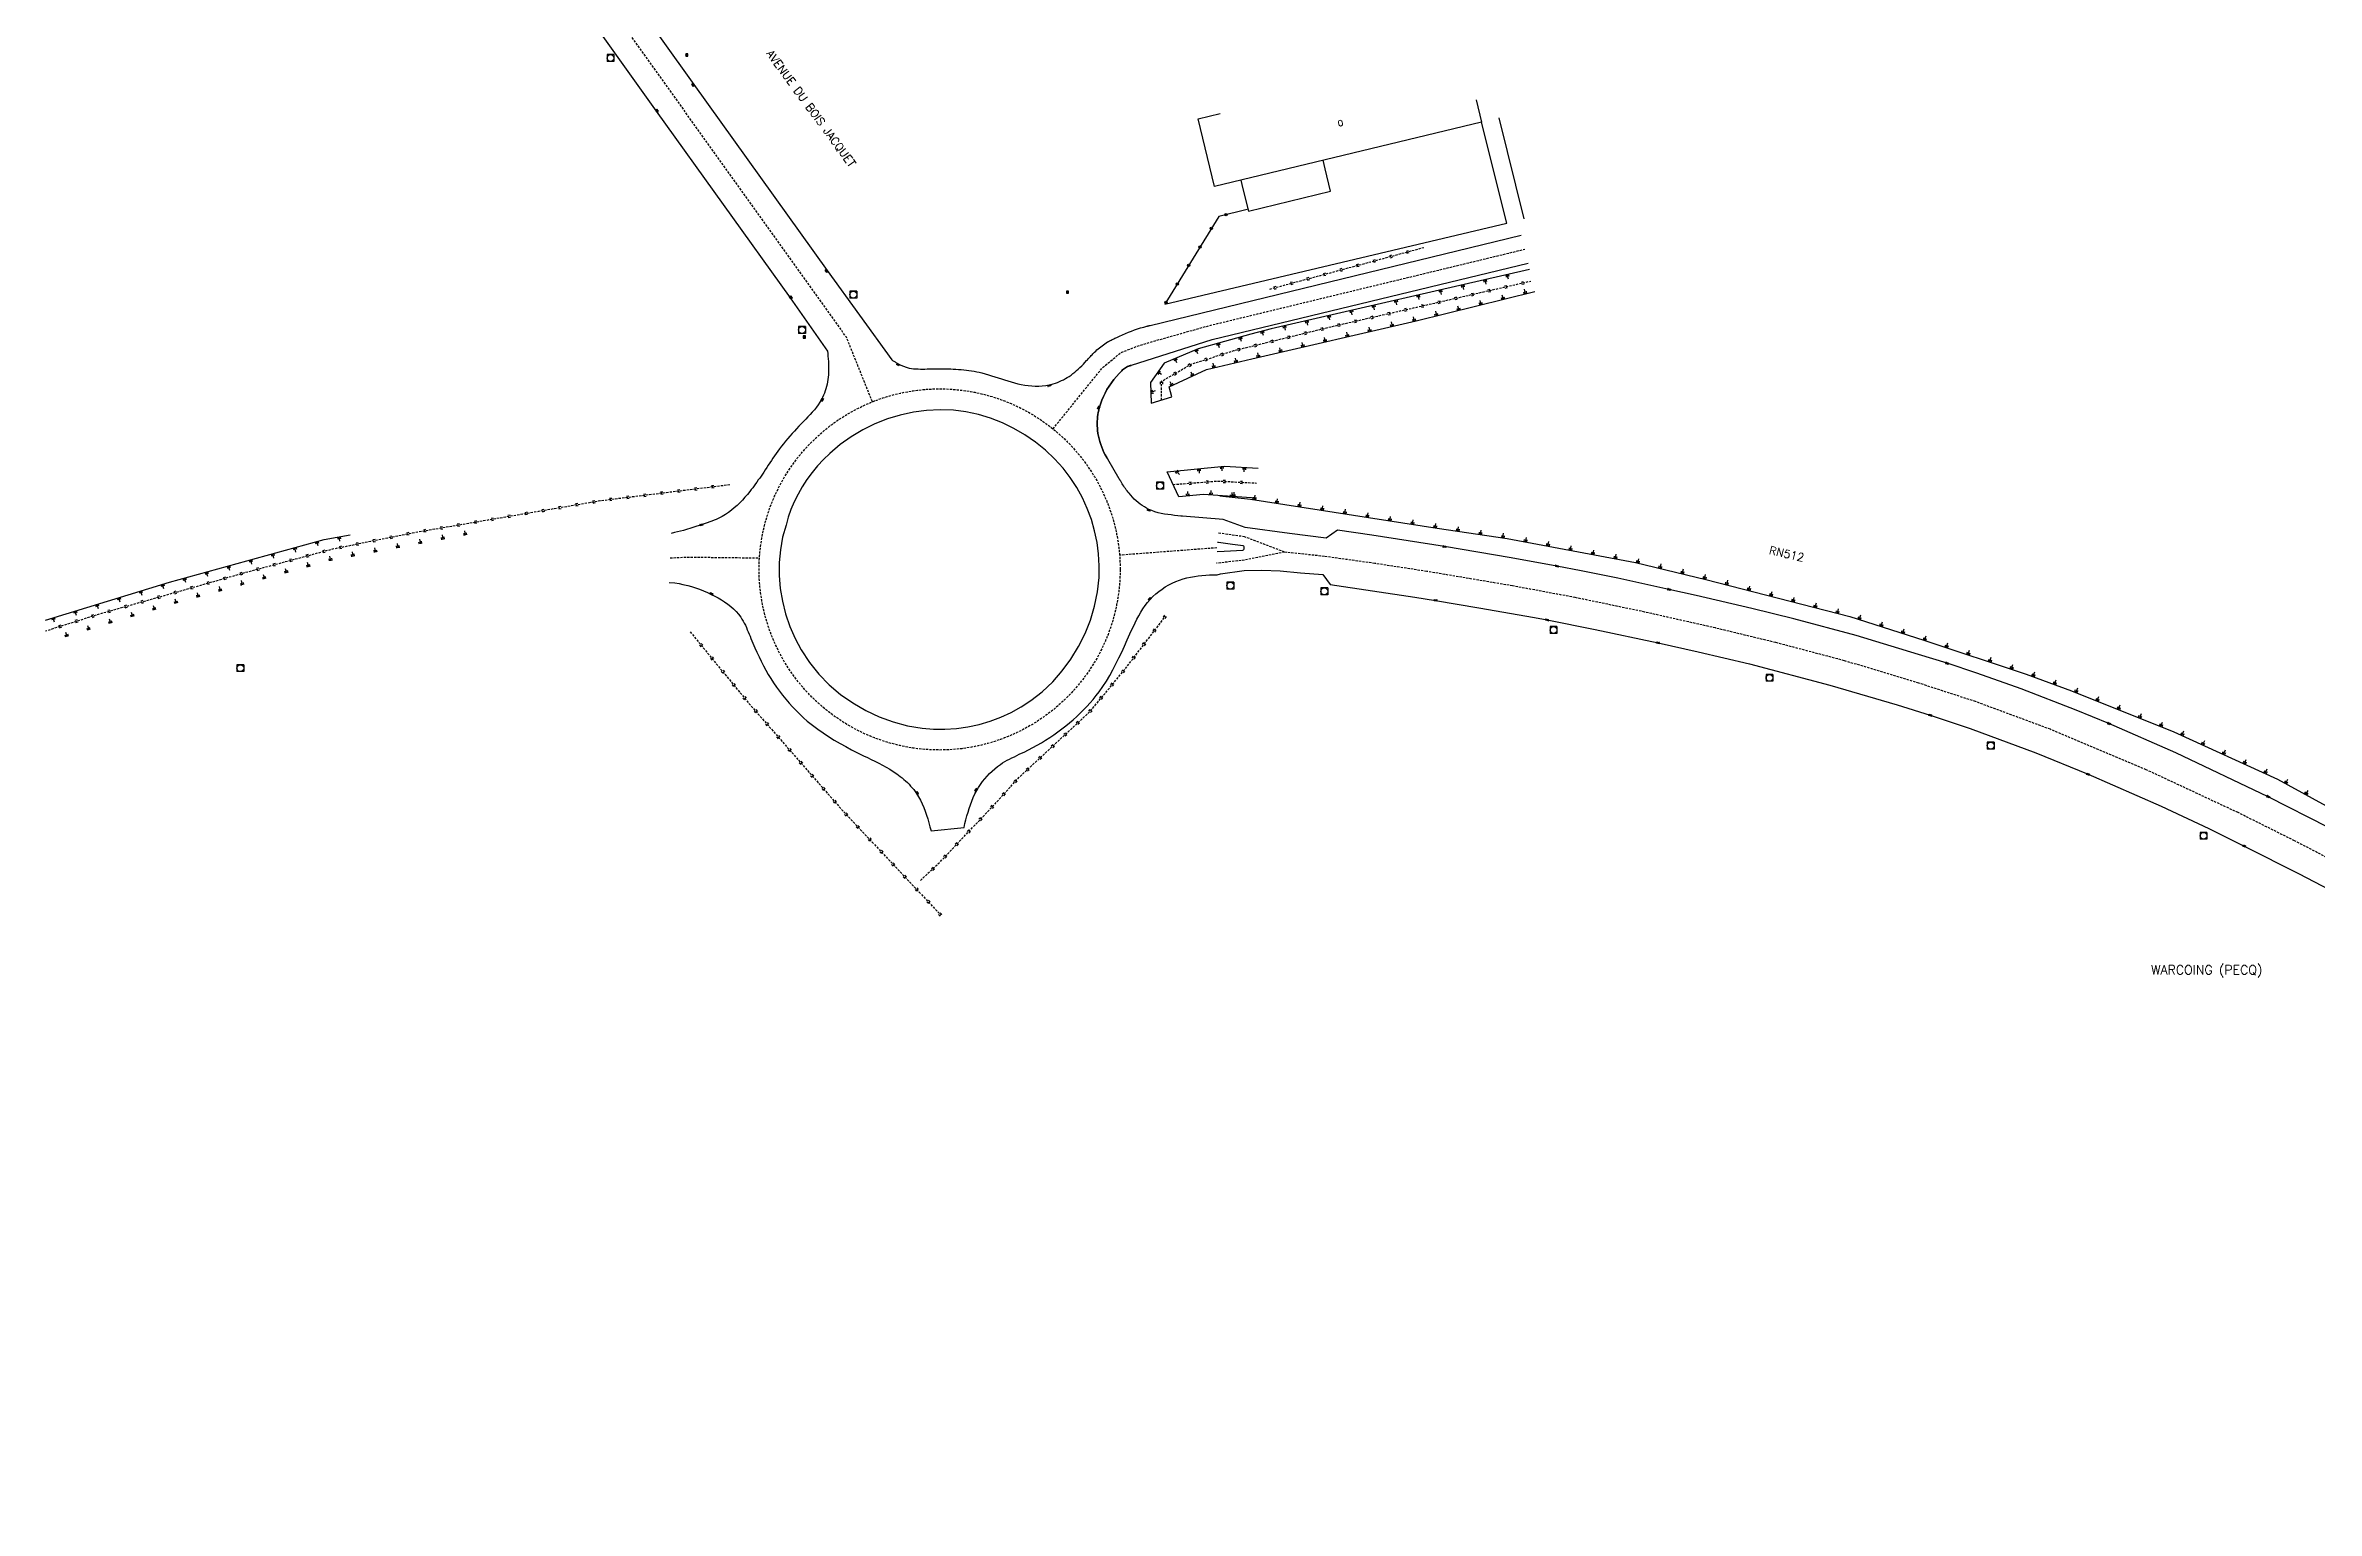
# Model space of a CAD drawing. Header units: millimetres. Extents: x 76000 to 76994, y 157002 to 158000.
# Drawn here: x 76000 to 76496.7, y 157144.5 to 157464.8 of the extents above; entities that cross this region are included whole.
import ezdxf
from ezdxf.enums import TextEntityAlignment as Align

# ---------------------------------------------------------------- set-up
doc = ezdxf.new("R2010")
doc.units = ezdxf.units.MM
doc.linetypes.add('DASHED', pattern=[0.75, 0.5, -0.25])
doc.layers.get('0').update_dxf_attribs({"linetype": 'CONTINUOUS'})
for name, color, linetype in [('W0001', 6, 'DASHED'), ('W0008', 7, 'CONTINUOUS'), ('W0100', 7, 'CONTINUOUS'), ('W0211', 2, 'CONTINUOUS'), ('W0220', 5, 'DASHED'), ('W0322', 7, 'CONTINUOUS'), ('W0330', 7, 'CONTINUOUS'), ('W0400', 7, 'CONTINUOUS'), ('W0420', 7, 'CONTINUOUS'), ('W0980', 7, 'CONTINUOUS'), ('W0989', 7, 'CONTINUOUS'), ('W0991', 7, 'CONTINUOUS')]:
    doc.layers.add(name, color=color, linetype=linetype)
doc.styles.get("Standard").update_dxf_attribs({"font": 'romans.shx', "width": 0.85})

# ---------------------------------------------------------------- blocks, each defined once
blk = doc.blocks.new('T400')
for p, q in [((-0.15, 0.3), (0.15, 0.3)), ((-0.15, -0.25), (-0.15, 0.3)), ((-0.15, 0.15), (0.15, 0.15)), ((-0.15, 0), (0.15, 0)), ((0.15, 0.3), (0.15, -0.25)), ((-0.15, -0.15), (0.15, -0.15)), ((-0.15, -0.25), (-0.15, -0.3)), ((-0.15, -0.3), (0.15, -0.3)), ((0.15, -0.3), (0.15, -0.25))]:
    blk.add_line(p, q)
blk = doc.blocks.new('T420')
for p, q in [((0.75, 0.75), (-0.75, 0.75)), ((-0.75, 0.75), (-0.75, -0.75)), ((0.75, 0.75), (0.75, -0.75)), ((0.75, -0.75), (-0.75, -0.75))]:
    blk.add_line(p, q)
blk.add_ellipse((0, 0), major_axis=(-0.53, 0.53), ratio=1, start_param=3.926991, end_param=10.210176)
blk = doc.blocks.new('t220o')
at = {"color": 0, "linetype": 'Continuous'}
for p, q in [((-0.25, 0.25), (0.25, 0.25)), ((-0.25, -0.25), (0.25, -0.25))]:
    blk.add_line(p, q, dxfattribs=at)
blk = doc.blocks.new('t322o')
at = {"color": 0, "linetype": 'Continuous'}
for radius in [0.25, 0.15]:
    blk.add_circle((0, 0), radius, dxfattribs=at)
blk = doc.blocks.new('t211o')
at = {"color": 0, "linetype": 'Continuous'}
for p, q in [((-0.29, 0.5), (-0.29, 0)), ((0, 1), (0, 0)), ((0.29, 0.5), (0.29, 0))]:
    blk.add_line(p, q, dxfattribs=at)
blk = doc.blocks.new('t330o')
at = {"color": 0, "linetype": 'Continuous'}
for p, q in [((0.25, -0.25), (-0.25, 0.25)), ((-0.25, -0.25), (0.25, 0.25)), ((-0.25, 0.25), (-0.25, -0.25)), ((0.25, 0.25), (-0.25, 0.25)), ((0.25, -0.25), (0.25, 0.25)), ((-0.25, -0.25), (0.25, -0.25)), ((-0.25, -0.25), (-0.25, -0.25))]:
    blk.add_line(p, q, dxfattribs=at)

msp = doc.modelspace()

# ---------------------------------------------------------------- linework, layer by layer
at = {"layer": 'W0001', "flags": 128}
for points in [[(76180.84, 157386.89), (76175.18, 157400.98), (76155.15, 157428.99), (76090.35, 157519.48), (76087.2, 157523.87), (76081.53, 157531.7), (76075.27, 157539.94), (76000.04, 157636.42), (76000.04, 157636.42), (76000.04, 157636.42), (76000.04, 157636.42), (76000.04, 157636.42), (76000, 157636.47)], [(76220.34, 157380.96), (76231.09, 157394.27), (76235.17, 157397.64), (76238.59, 157398.96), (76242.66, 157400.22), (76248.11, 157401.75), (76254.44, 157403.53), (76323.49, 157420.24)], [(76136.6, 157352.77), (76140.11, 157352.95), (76156.14, 157352.76)], [(76256.19, 157354.96), (76234.9, 157353.35)]]:
    msp.add_lwpolyline(points, dxfattribs=at)
msp.add_lwpolyline([(76235.02, 157350.24), (76235.02, 157350.24), (76235, 157349.27), (76234.97, 157348.3), (76234.91, 157347.34), (76234.83, 157346.37), (76234.72, 157345.41), (76234.59, 157344.45), (76234.43, 157343.49), (76234.26, 157342.54), (76234.06, 157341.59), (76233.83, 157340.65), (76233.59, 157339.71), (76233.32, 157338.78), (76233.02, 157337.86), (76232.71, 157336.94), (76232.37, 157336.03), (76232.01, 157335.13), (76231.63, 157334.24), (76231.23, 157333.36), (76230.8, 157332.49), (76230.35, 157331.63), (76229.89, 157330.78), (76229.4, 157329.95), (76228.89, 157329.12), (76228.36, 157328.31), (76227.81, 157327.51), (76227.25, 157326.73), (76226.66, 157325.95), (76226.06, 157325.2), (76225.43, 157324.46), (76224.79, 157323.73), (76224.13, 157323.02), (76223.45, 157322.33), (76222.76, 157321.65), (76222.05, 157320.99), (76221.32, 157320.35), (76220.58, 157319.73), (76219.83, 157319.12), (76219.06, 157318.53), (76218.27, 157317.97), (76217.47, 157317.42), (76216.66, 157316.89), (76215.83, 157316.38), (76215, 157315.89), (76214.15, 157315.43), (76213.29, 157314.98), (76212.42, 157314.56), (76211.54, 157314.15), (76210.65, 157313.77), (76209.75, 157313.41), (76208.84, 157313.07), (76207.92, 157312.76), (76207, 157312.47), (76206.07, 157312.2), (76205.13, 157311.95), (76204.19, 157311.72), (76203.24, 157311.52), (76202.29, 157311.35), (76201.33, 157311.19), (76200.37, 157311.06), (76199.41, 157310.96), (76198.44, 157310.87), (76197.48, 157310.81), (76196.51, 157310.78), (76195.54, 157310.77), (76194.57, 157310.78), (76193.6, 157310.81), (76192.64, 157310.87), (76191.67, 157310.96), (76190.71, 157311.06), (76189.75, 157311.19), (76188.79, 157311.35), (76187.84, 157311.52), (76186.89, 157311.72), (76185.95, 157311.95), (76185.01, 157312.2), (76184.08, 157312.47), (76183.16, 157312.76), (76182.24, 157313.07), (76181.33, 157313.41), (76180.43, 157313.77), (76179.54, 157314.15), (76178.66, 157314.56), (76177.79, 157314.98), (76176.93, 157315.43), (76176.08, 157315.89), (76175.25, 157316.38), (76174.42, 157316.89), (76173.61, 157317.42), (76172.81, 157317.97), (76172.02, 157318.53), (76171.25, 157319.12), (76170.5, 157319.73), (76169.76, 157320.35), (76169.03, 157320.99), (76168.32, 157321.65), (76167.63, 157322.33), (76166.95, 157323.02), (76166.29, 157323.73), (76165.65, 157324.46), (76165.03, 157325.2), (76164.42, 157325.95), (76163.83, 157326.73), (76163.27, 157327.51), (76162.72, 157328.31), (76162.19, 157329.12), (76161.68, 157329.95), (76161.19, 157330.78), (76160.73, 157331.63), (76160.28, 157332.49), (76159.86, 157333.36), (76159.45, 157334.24), (76159.07, 157335.13), (76158.71, 157336.03), (76158.37, 157336.94), (76158.06, 157337.86), (76157.76, 157338.78), (76157.5, 157339.71), (76157.25, 157340.65), (76157.02, 157341.59), (76156.82, 157342.54), (76156.65, 157343.49), (76156.49, 157344.45), (76156.36, 157345.41), (76156.26, 157346.37), (76156.17, 157347.34), (76156.11, 157348.3), (76156.08, 157349.27), (76156.07, 157350.24), (76156.07, 157350.24), (76156.08, 157351.21), (76156.11, 157352.18), (76156.17, 157353.14), (76156.26, 157354.11), (76156.36, 157355.07), (76156.49, 157356.03), (76156.65, 157356.99), (76156.82, 157357.94), (76157.02, 157358.89), (76157.25, 157359.83), (76157.5, 157360.77), (76157.76, 157361.7), (76158.06, 157362.62), (76158.37, 157363.54), (76158.71, 157364.45), (76159.07, 157365.35), (76159.45, 157366.24), (76159.86, 157367.12), (76160.28, 157367.99), (76160.73, 157368.85), (76161.19, 157369.7), (76161.68, 157370.54), (76162.19, 157371.36), (76162.72, 157372.17), (76163.27, 157372.97), (76163.83, 157373.76), (76164.42, 157374.53), (76165.03, 157375.28), (76165.65, 157376.02), (76166.29, 157376.75), (76166.95, 157377.46), (76167.63, 157378.15), (76168.32, 157378.83), (76169.03, 157379.49), (76169.76, 157380.13), (76170.5, 157380.76), (76171.25, 157381.36), (76172.02, 157381.95), (76172.81, 157382.52), (76173.61, 157383.06), (76174.42, 157383.59), (76175.25, 157384.1), (76176.08, 157384.59), (76176.93, 157385.05), (76177.79, 157385.5), (76178.66, 157385.93), (76179.54, 157386.33), (76180.43, 157386.71), (76181.33, 157387.07), (76182.24, 157387.41), (76183.16, 157387.72), (76184.08, 157388.02), (76185.01, 157388.29), (76185.95, 157388.53), (76186.89, 157388.76), (76187.84, 157388.96), (76188.79, 157389.13), (76189.75, 157389.29), (76190.71, 157389.42), (76191.67, 157389.53), (76192.64, 157389.61), (76193.6, 157389.67), (76194.57, 157389.7), (76195.54, 157389.72), (76196.51, 157389.7), (76197.48, 157389.67), (76198.44, 157389.61), (76199.41, 157389.53), (76200.37, 157389.42), (76201.33, 157389.29), (76202.29, 157389.13), (76203.24, 157388.96), (76204.19, 157388.76), (76205.13, 157388.53), (76206.07, 157388.29), (76207, 157388.02), (76207.92, 157387.72), (76208.84, 157387.41), (76209.75, 157387.07), (76210.65, 157386.71), (76211.54, 157386.33), (76212.42, 157385.93), (76213.29, 157385.5), (76214.15, 157385.05), (76215, 157384.59), (76215.83, 157384.1), (76216.66, 157383.59), (76217.47, 157383.06), (76218.27, 157382.52), (76219.06, 157381.95), (76219.83, 157381.36), (76220.58, 157380.76), (76221.32, 157380.13), (76222.05, 157379.49), (76222.76, 157378.83), (76223.45, 157378.15), (76224.13, 157377.46), (76224.79, 157376.75), (76225.43, 157376.02), (76226.06, 157375.28), (76226.66, 157374.53), (76227.25, 157373.76), (76227.81, 157372.97), (76228.36, 157372.17), (76228.89, 157371.36), (76229.4, 157370.54), (76229.89, 157369.7), (76230.35, 157368.85), (76230.8, 157367.99), (76231.23, 157367.12), (76231.63, 157366.24), (76232.01, 157365.35), (76232.37, 157364.45), (76232.71, 157363.54), (76233.02, 157362.62), (76233.32, 157361.7), (76233.59, 157360.77), (76233.83, 157359.83), (76234.06, 157358.89), (76234.26, 157357.94), (76234.43, 157356.99), (76234.59, 157356.03), (76234.72, 157355.07), (76234.83, 157354.11), (76234.91, 157353.14), (76234.97, 157352.18), (76235, 157351.21)], close=True, dxfattribs=at)
at = {"layer": 'W0001'}
for points in [[(76270.98, 157354.03), (76262.25, 157357.37), (76256.42, 157358.21)], [(76509.52, 157281.75), (76491.86, 157290.92), (76479.49, 157297.08), (76459.39, 157306.47), (76438.44, 157315.29), (76422.1, 157321.34), (76409.68, 157325.39), (76393.4, 157330.29), (76378.41, 157334.25), (76365.2, 157337.44), (76349.73, 157340.93), (76334.52, 157344.1), (76320.82, 157346.65), (76302.06, 157349.81), (76290.71, 157351.55), (76279.66, 157353.09), (76270.98, 157354.03), (76262.22, 157352.28), (76256.08, 157351.58)]]:
    msp.add_lwpolyline(points, dxfattribs=at)
at = {"layer": 'W0008', "flags": 128}
for points in [[(76112.83, 157496.79), (76141.76, 157456.25), (76170.95, 157415.6), (76185.12, 157396.03), (76185.26, 157395.93), (76185.4, 157395.84), (76185.54, 157395.76), (76185.67, 157395.67), (76185.81, 157395.59), (76185.95, 157395.5), (76186.09, 157395.42), (76186.23, 157395.34), (76186.37, 157395.26), (76186.51, 157395.18), (76186.7, 157395.07), (76186.88, 157394.98), (76187.07, 157394.89), (76187.26, 157394.81), (76187.45, 157394.73), (76187.64, 157394.65), (76187.83, 157394.57), (76188.03, 157394.51), (76188.22, 157394.43), (76188.42, 157394.38), (76188.9, 157394.26), (76189.37, 157394.18), (76189.86, 157394.12), (76190.34, 157394.07), (76190.83, 157394.06), (76191.33, 157394.04), (76191.83, 157394.04), (76192.33, 157394.05), (76192.82, 157394.07), (76193.32, 157394.09), (76193.9, 157394.1), (76194.48, 157394.1), (76195.07, 157394.12), (76195.65, 157394.12), (76196.22, 157394.12), (76196.81, 157394.1), (76197.39, 157394.08), (76197.97, 157394.07), (76198.54, 157394.04), (76199.12, 157394), (76199.69, 157393.96), (76200.26, 157393.91), (76200.83, 157393.86), (76201.4, 157393.8), (76201.96, 157393.72), (76202.53, 157393.64), (76203.09, 157393.55), (76203.65, 157393.44), (76204.21, 157393.33), (76204.76, 157393.19), (76205.48, 157393), (76206.2, 157392.8), (76206.91, 157392.58), (76207.62, 157392.36), (76208.33, 157392.13), (76209.04, 157391.89), (76209.75, 157391.66), (76210.47, 157391.44), (76211.18, 157391.22), (76211.91, 157391.01), (76211.91, 157391.01), (76212.66, 157390.84), (76213.41, 157390.67), (76214.17, 157390.54), (76214.93, 157390.43), (76215.7, 157390.37), (76216.47, 157390.32), (76217.22, 157390.32), (76217.99, 157390.37), (76218.74, 157390.46), (76219.49, 157390.59), (76219.95, 157390.7), (76220.41, 157390.82), (76220.87, 157390.96), (76221.32, 157391.12), (76221.76, 157391.31), (76222.2, 157391.51), (76222.63, 157391.71), (76223.05, 157391.95), (76223.46, 157392.18), (76223.86, 157392.45), (76224.29, 157392.74), (76224.69, 157393.04), (76225.1, 157393.37), (76225.49, 157393.7), (76225.87, 157394.05), (76226.24, 157394.4), (76226.61, 157394.76), (76226.98, 157395.13), (76227.33, 157395.51), (76227.68, 157395.88), (76227.85, 157396.07), (76228.02, 157396.26), (76228.19, 157396.43), (76228.37, 157396.62), (76228.54, 157396.8), (76228.71, 157396.99), (76228.88, 157397.16), (76229.06, 157397.35), (76229.23, 157397.52), (76229.41, 157397.71), (76229.68, 157397.96), (76229.95, 157398.21), (76230.23, 157398.44), (76230.5, 157398.69), (76230.79, 157398.91), (76231.08, 157399.15), (76231.38, 157399.36), (76231.67, 157399.57), (76231.98, 157399.77), (76232.29, 157399.96), (76232.29, 157399.96), (76232.49, 157400.07), (76232.68, 157400.18), (76232.88, 157400.29), (76233.07, 157400.38), (76233.27, 157400.49), (76233.47, 157400.58), (76233.67, 157400.68), (76233.87, 157400.77), (76234.07, 157400.86), (76234.27, 157400.96), (76234.91, 157401.25), (76235.56, 157401.53), (76236.2, 157401.82), (76236.85, 157402.08), (76237.5, 157402.33), (76238.17, 157402.58), (76238.82, 157402.81), (76239.49, 157403.03), (76240.17, 157403.22), (76240.84, 157403.41), (76240.92, 157403.42), (76240.99, 157403.44), (76241.06, 157403.47), (76241.14, 157403.49), (76241.21, 157403.5), (76241.28, 157403.52), (76241.36, 157403.53), (76241.43, 157403.55), (76241.51, 157403.58), (76241.58, 157403.59), (76322.75, 157423.29)], [(76104.61, 157491), (76133.58, 157450.43), (76162.88, 157409.62), (76171.02, 157397.97), (76171.02, 157397.97), (76171.08, 157397.41), (76171.12, 157396.83), (76171.18, 157396.25), (76171.22, 157395.67), (76171.25, 157395.11), (76171.27, 157394.53), (76171.28, 157393.96), (76171.27, 157393.39), (76171.24, 157392.81), (76171.18, 157392.24), (76171.18, 157392.24), (76171.12, 157391.74), (76171.04, 157391.24), (76170.94, 157390.74), (76170.82, 157390.24), (76170.68, 157389.75), (76170.53, 157389.25), (76170.35, 157388.78), (76170.16, 157388.31), (76169.95, 157387.85), (76169.72, 157387.41), (76169.37, 157386.82), (76168.99, 157386.24), (76168.59, 157385.68), (76168.16, 157385.13), (76167.7, 157384.6), (76167.24, 157384.08), (76166.76, 157383.57), (76166.27, 157383.07), (76165.79, 157382.57), (76165.3, 157382.07), (76165.3, 157382.07), (76164.78, 157381.54), (76164.28, 157381.01), (76163.78, 157380.47), (76163.29, 157379.93), (76162.8, 157379.4), (76162.32, 157378.85), (76161.85, 157378.29), (76161.39, 157377.73), (76160.94, 157377.16), (76160.5, 157376.59), (76160.5, 157376.59), (76160.14, 157376.09), (76159.78, 157375.6), (76159.43, 157375.09), (76159.09, 157374.59), (76158.75, 157374.07), (76158.41, 157373.55), (76158.08, 157373.05), (76157.75, 157372.54), (76157.41, 157372.02), (76157.07, 157371.51), (76157.07, 157371.51), (76156.78, 157371.07), (76156.5, 157370.65), (76156.2, 157370.21), (76155.9, 157369.79), (76155.6, 157369.35), (76155.3, 157368.93), (76154.99, 157368.51), (76154.67, 157368.09), (76154.35, 157367.68), (76154.02, 157367.26), (76153.51, 157366.64), (76152.97, 157366.01), (76152.41, 157365.4), (76151.84, 157364.81), (76151.26, 157364.25), (76150.65, 157363.7), (76150.02, 157363.18), (76149.37, 157362.7), (76148.69, 157362.25), (76147.99, 157361.83), (76147.56, 157361.61), (76147.12, 157361.39), (76146.67, 157361.19), (76146.22, 157361), (76145.76, 157360.81), (76145.29, 157360.65), (76144.68, 157360.43), (76143.39, 157359.97), (76141.76, 157359.48), (76139.51, 157358.76), (76137.6, 157358.29), (76136.83, 157358.12)], [(76244.77, 157408.19), (76319.56, 157425.9), (76314.05, 157448.01)], [(76323.38, 157426.85), (76317.87, 157448.98)], [(76237.47, 157394.86), (76237.4, 157394.85), (76237.35, 157394.83), (76237.29, 157394.82), (76237.23, 157394.8), (76237.18, 157394.78), (76237.12, 157394.77), (76237.06, 157394.74), (76237.01, 157394.72), (76236.94, 157394.71), (76236.89, 157394.69), (76236.65, 157394.58), (76236.42, 157394.46), (76236.2, 157394.33), (76235.98, 157394.18), (76235.77, 157394.02), (76235.57, 157393.85), (76235.37, 157393.66), (76235.18, 157393.47), (76234.99, 157393.29), (76234.8, 157393.1), (76234.8, 157393.1), (76234.21, 157392.43), (76233.64, 157391.74), (76233.11, 157391.04), (76232.61, 157390.3), (76232.14, 157389.57), (76231.72, 157388.8), (76231.35, 157388.02), (76231.01, 157387.21), (76230.71, 157386.4), (76230.47, 157385.55), (76230.47, 157385.55), (76230.35, 157385.08), (76230.25, 157384.58), (76230.17, 157384.1), (76230.1, 157383.6), (76230.06, 157383.1), (76230.02, 157382.62), (76230.01, 157382.12), (76230.02, 157381.62), (76230.04, 157381.12), (76230.09, 157380.62), (76230.17, 157379.99), (76230.28, 157379.38), (76230.42, 157378.77), (76230.58, 157378.18), (76230.77, 157377.57), (76230.99, 157376.99), (76231.23, 157376.41), (76231.49, 157375.83), (76231.77, 157375.29), (76232.08, 157374.74), (76232.1, 157374.71), (76232.11, 157374.66), (76232.14, 157374.63), (76232.16, 157374.58), (76232.18, 157374.55), (76232.21, 157374.51), (76232.23, 157374.47), (76232.25, 157374.43), (76232.28, 157374.4), (76232.3, 157374.35), (76232.3, 157374.35), (76232.3, 157374.35), (76232.28, 157374.4), (76232.25, 157374.43), (76232.23, 157374.47), (76232.21, 157374.51), (76232.18, 157374.55), (76232.16, 157374.58), (76232.14, 157374.63), (76232.11, 157374.66), (76232.1, 157374.71), (76232.08, 157374.74), (76231.77, 157375.29), (76231.49, 157375.83), (76231.23, 157376.41), (76230.99, 157376.99), (76230.77, 157377.57), (76230.58, 157378.18), (76230.42, 157378.77), (76230.28, 157379.38), (76230.17, 157379.99), (76230.09, 157380.62), (76230.04, 157381.12), (76230.02, 157381.62), (76230.01, 157382.12), (76230.02, 157382.62), (76230.06, 157383.1), (76230.1, 157383.6), (76230.17, 157384.1), (76230.25, 157384.58), (76230.35, 157385.08), (76230.47, 157385.55), (76230.47, 157385.55), (76230.71, 157386.4), (76231.01, 157387.21), (76231.35, 157388.02), (76231.72, 157388.8), (76232.14, 157389.57), (76232.61, 157390.3), (76233.11, 157391.04), (76233.64, 157391.74), (76234.21, 157392.43), (76234.8, 157393.1), (76234.8, 157393.1), (76234.99, 157393.29), (76235.18, 157393.47), (76235.37, 157393.66), (76235.57, 157393.85), (76235.77, 157394.02), (76235.98, 157394.18), (76236.2, 157394.33), (76236.42, 157394.46), (76236.65, 157394.58), (76236.89, 157394.69), (76236.94, 157394.71), (76237.01, 157394.72), (76237.06, 157394.74), (76237.12, 157394.77), (76237.18, 157394.78), (76237.23, 157394.8), (76237.29, 157394.82), (76237.35, 157394.83), (76237.4, 157394.85), (76237.47, 157394.86), (76255.17, 157400.51), (76324.24, 157417.2)], [(76161.96, 157359.91), (76161.22, 157357.27), (76160.73, 157354.54), (76160.49, 157351.76), (76160.49, 157348.93), (76160.71, 157346.1), (76161.18, 157343.29), (76161.86, 157340.51), (76162.78, 157337.79), (76163.92, 157335.15), (76165.27, 157332.63), (76165.27, 157332.63), (76167.07, 157329.89), (76169.13, 157327.36), (76171.41, 157325.03), (76173.9, 157322.92), (76176.57, 157321.05), (76179.39, 157319.4), (76182.33, 157318.01), (76185.38, 157316.9), (76188.52, 157316.07), (76191.7, 157315.54), (76194.2, 157315.34), (76196.72, 157315.32), (76199.23, 157315.49), (76201.71, 157315.83), (76204.16, 157316.36), (76206.57, 157317.06), (76208.92, 157317.94), (76211.2, 157318.98), (76213.39, 157320.19), (76215.5, 157321.56), (76215.5, 157321.56), (76217.97, 157323.51), (76220.27, 157325.68), (76222.37, 157328.07), (76224.27, 157330.63), (76225.93, 157333.37), (76227.35, 157336.23), (76228.54, 157339.18), (76229.44, 157342.23), (76230.07, 157345.33), (76230.41, 157348.47), (76230.46, 157351.05), (76230.32, 157353.62), (76229.97, 157356.16), (76229.43, 157358.68), (76228.73, 157361.15), (76227.83, 157363.55), (76226.76, 157365.9), (76225.52, 157368.15), (76224.12, 157370.31), (76222.56, 157372.35), (76222.56, 157372.35), (76220.7, 157374.42), (76218.68, 157376.34), (76216.51, 157378.09), (76214.21, 157379.69), (76211.79, 157381.08), (76209.27, 157382.3), (76206.68, 157383.3), (76204.01, 157384.1), (76201.3, 157384.68), (76198.55, 157385.04), (76198.55, 157385.04), (76195.63, 157385.15), (76192.7, 157385.01), (76189.81, 157384.62), (76186.93, 157383.99), (76184.12, 157383.14), (76181.38, 157382.04), (76178.73, 157380.75), (76176.19, 157379.23), (76173.79, 157377.52), (76171.53, 157375.61), (76170.16, 157374.28), (76168.87, 157372.88), (76167.67, 157371.43), (76166.54, 157369.91), (76165.52, 157368.33), (76164.59, 157366.71), (76163.76, 157365.05), (76163.04, 157363.37), (76162.44, 157361.65), (76161.96, 157359.91), (76161.22, 157357.27), (76160.73, 157354.54), (76160.49, 157351.76), (76160.49, 157348.93), (76160.71, 157346.1), (76161.18, 157343.29), (76161.86, 157340.51), (76162.78, 157337.79), (76163.92, 157335.15), (76165.27, 157332.63), (76165.27, 157332.63), (76167.07, 157329.89), (76169.13, 157327.36), (76171.41, 157325.03), (76173.9, 157322.92), (76176.57, 157321.05), (76179.39, 157319.4), (76182.33, 157318.01), (76185.38, 157316.9), (76188.52, 157316.07), (76191.7, 157315.54), (76194.2, 157315.34), (76196.72, 157315.32), (76199.23, 157315.49), (76201.71, 157315.83), (76204.16, 157316.36), (76206.57, 157317.06), (76208.92, 157317.94), (76211.2, 157318.98), (76213.39, 157320.19), (76215.5, 157321.56), (76215.5, 157321.56), (76217.97, 157323.51), (76220.27, 157325.68), (76222.37, 157328.07), (76224.27, 157330.63), (76225.93, 157333.37), (76227.35, 157336.23), (76228.54, 157339.18), (76229.44, 157342.23), (76230.07, 157345.33), (76230.41, 157348.47), (76230.46, 157351.05), (76230.32, 157353.62), (76229.97, 157356.16), (76229.43, 157358.68), (76228.73, 157361.15), (76227.83, 157363.55), (76226.76, 157365.9), (76225.52, 157368.15), (76224.12, 157370.31), (76222.56, 157372.35), (76222.56, 157372.35), (76220.7, 157374.42), (76218.68, 157376.34), (76216.51, 157378.09), (76214.21, 157379.69), (76211.79, 157381.08), (76209.27, 157382.3), (76206.68, 157383.3), (76204.01, 157384.1), (76201.3, 157384.68), (76198.55, 157385.04), (76198.55, 157385.04), (76195.63, 157385.15), (76192.7, 157385.01), (76189.81, 157384.62), (76186.93, 157383.99), (76184.12, 157383.14), (76181.38, 157382.04), (76178.73, 157380.75), (76176.19, 157379.23), (76173.79, 157377.52), (76171.53, 157375.61), (76170.16, 157374.28), (76168.87, 157372.88), (76167.67, 157371.43), (76166.54, 157369.91), (76165.52, 157368.33), (76164.59, 157366.71), (76163.76, 157365.05), (76163.04, 157363.37), (76162.44, 157361.65), (76161.96, 157359.91)], [(76257.55, 157361.12), (76248.66, 157361.89), (76248.62, 157361.9), (76248.59, 157361.9), (76248.56, 157361.9), (76248.52, 157361.9), (76248.49, 157361.9), (76248.46, 157361.9), (76248.42, 157361.92), (76248.39, 157361.92), (76248.36, 157361.92), (76248.32, 157361.92), (76247.61, 157361.98), (76246.89, 157362.06), (76246.16, 157362.14), (76245.44, 157362.23), (76244.73, 157362.34), (76244.02, 157362.48), (76243.33, 157362.64), (76242.64, 157362.84), (76241.97, 157363.09), (76241.32, 157363.36), (76240.82, 157363.63), (76240.34, 157363.89), (76239.86, 157364.2), (76239.4, 157364.53), (76238.96, 157364.88), (76238.52, 157365.25), (76238.11, 157365.63), (76237.71, 157366.03), (76237.33, 157366.46), (76236.96, 157366.88), (76236.76, 157367.13), (76236.56, 157367.39), (76236.37, 157367.64), (76236.18, 157367.91), (76235.99, 157368.18), (76235.81, 157368.44), (76235.64, 157368.71), (76235.47, 157368.97), (76235.3, 157369.25), (76235.14, 157369.52), (76235.1, 157369.58), (76235.07, 157369.63), (76235.05, 157369.68), (76235.02, 157369.72), (76234.99, 157369.77), (76234.96, 157369.83), (76234.92, 157369.88), (76234.9, 157369.93), (76234.87, 157369.97), (76234.84, 157370.04), (76232.3, 157374.35)], [(76136.39, 157347.42), (76137.65, 157347.28), (76138.6, 157347.13), (76139.39, 157346.97), (76140.46, 157346.73), (76141.25, 157346.51), (76142.15, 157346.23), (76143.03, 157345.92), (76143.91, 157345.57), (76144.76, 157345.17), (76145.62, 157344.78), (76146.37, 157344.42), (76147.11, 157344.03), (76147.83, 157343.61), (76148.53, 157343.15), (76149.2, 157342.68), (76149.85, 157342.17), (76150.46, 157341.62), (76151.03, 157341.06), (76151.56, 157340.45), (76152.04, 157339.81), (76152.32, 157339.37), (76152.58, 157338.93), (76152.82, 157338.48), (76153.06, 157338.03), (76153.28, 157337.56), (76153.49, 157337.07), (76153.69, 157336.59), (76153.89, 157336.1), (76154.09, 157335.62), (76154.28, 157335.13), (76154.28, 157335.13), (76154.7, 157334.12), (76155.14, 157333.12), (76155.59, 157332.12), (76156.06, 157331.13), (76156.53, 157330.17), (76157.03, 157329.2), (76157.55, 157328.24), (76158.08, 157327.3), (76158.65, 157326.37), (76159.23, 157325.46), (76159.86, 157324.54), (76160.51, 157323.63), (76161.19, 157322.74), (76161.89, 157321.87), (76162.62, 157321.02), (76163.37, 157320.19), (76164.14, 157319.38), (76164.95, 157318.6), (76165.77, 157317.83), (76166.6, 157317.1), (76166.6, 157317.1), (76167.73, 157316.19), (76168.88, 157315.33), (76170.06, 157314.5), (76171.27, 157313.71), (76172.51, 157312.94), (76173.76, 157312.2), (76175.03, 157311.5), (76176.31, 157310.83), (76177.61, 157310.16), (76178.91, 157309.51), (76179.74, 157309.11), (76180.58, 157308.7), (76181.4, 157308.31), (76182.23, 157307.89), (76183.04, 157307.47), (76183.85, 157307.03), (76184.65, 157306.56), (76185.42, 157306.07), (76186.18, 157305.56), (76186.92, 157305.01), (76187.32, 157304.7), (76187.72, 157304.35), (76188.11, 157304.01), (76188.49, 157303.65), (76188.85, 157303.28), (76189.21, 157302.9), (76189.56, 157302.51), (76189.88, 157302.12), (76190.19, 157301.7), (76190.49, 157301.27), (76190.95, 157300.54), (76191.37, 157299.77), (76191.74, 157298.99), (76192.09, 157298.2), (76192.39, 157297.37), (76192.68, 157296.54), (76192.94, 157295.7), (76193.19, 157294.84), (76193.44, 157293.98), (76193.67, 157293.12), (76193.67, 157293.12), (76200.88, 157293.86), (76201.09, 157294.69), (76201.3, 157295.54), (76201.53, 157296.36), (76201.77, 157297.19), (76202.02, 157298), (76202.28, 157298.82), (76202.58, 157299.61), (76202.91, 157300.41), (76203.27, 157301.17), (76203.66, 157301.92), (76204.05, 157302.6), (76204.47, 157303.25), (76204.93, 157303.88), (76205.41, 157304.49), (76205.92, 157305.08), (76206.46, 157305.64), (76207.02, 157306.17), (76207.61, 157306.69), (76208.21, 157307.17), (76208.84, 157307.61), (76208.84, 157307.61), (76209.33, 157307.94), (76209.83, 157308.23), (76210.33, 157308.52), (76210.85, 157308.8), (76211.37, 157309.06), (76211.9, 157309.31), (76212.43, 157309.58), (76212.95, 157309.83), (76213.48, 157310.08), (76214.01, 157310.33), (76214.98, 157310.81), (76215.93, 157311.31), (76216.87, 157311.84), (76217.8, 157312.37), (76218.73, 157312.93), (76219.63, 157313.53), (76220.53, 157314.12), (76221.41, 157314.74), (76222.28, 157315.38), (76223.13, 157316.04), (76223.95, 157316.7), (76224.74, 157317.38), (76225.53, 157318.07), (76226.29, 157318.79), (76227.03, 157319.52), (76227.76, 157320.27), (76228.46, 157321.05), (76229.14, 157321.83), (76229.79, 157322.65), (76230.42, 157323.47), (76230.42, 157323.47), (76231.24, 157324.65), (76232.01, 157325.85), (76232.74, 157327.07), (76233.44, 157328.32), (76234.1, 157329.6), (76234.74, 157330.89), (76235.36, 157332.19), (76235.97, 157333.5), (76236.57, 157334.83), (76237.17, 157336.16), (76237.53, 157336.97), (76237.91, 157337.77), (76238.29, 157338.56), (76238.68, 157339.36), (76239.11, 157340.13), (76239.54, 157340.89), (76240.01, 157341.63), (76240.5, 157342.35), (76241.03, 157343.03), (76241.59, 157343.69), (76242.19, 157344.3), (76242.82, 157344.88), (76243.48, 157345.42), (76244.18, 157345.94), (76244.9, 157346.41), (76245.65, 157346.84), (76246.41, 157347.23), (76247.2, 157347.58), (76248, 157347.89), (76248.81, 157348.15), (76248.81, 157348.15), (76249.63, 157348.39), (76250.44, 157348.56), (76251.25, 157348.7), (76252.08, 157348.82), (76252.91, 157348.9), (76253.74, 157348.98), (76254.58, 157349.03), (76255.41, 157349.06), (76256.25, 157349.09)]]:
    msp.add_lwpolyline(points, dxfattribs=at)
at = {"layer": 'W0008'}
for points in [[(76499.29, 157293.86), (76486.07, 157300.55), (76465.9, 157310.17), (76451.26, 157316.53), (76444.07, 157319.5), (76432.06, 157324.17), (76422.34, 157327.58), (76415.84, 157329.72), (76409.64, 157331.64), (76395.97, 157335.8), (76382.38, 157339.44), (76373.18, 157341.72), (76361.01, 157344.52), (76355.04, 157345.88), (76343.83, 157348.36), (76335.83, 157349.93), (76330.52, 157350.95), (76320.55, 157352.79), (76305.94, 157355.23), (76290.03, 157357.7), (76282.54, 157358.83), (76280.08, 157357.06), (76272.06, 157358.12), (76262.33, 157359.42), (76257.55, 157361.12)], [(76256.21, 157354.13), (76257.8, 157354.27), (76261.84, 157354.45), (76261.98, 157354.51), (76262.09, 157354.6), (76262.11, 157354.75), (76262.14, 157355.1), (76262.13, 157355.21), (76262.08, 157355.32), (76261.91, 157355.38), (76259.56, 157355.71), (76256.55, 157356.12), (76256.32, 157356.16)], [(76256.25, 157349.09), (76256.98, 157349.3), (76262.16, 157349.99), (76266.04, 157350.05), (76269.98, 157349.9), (76274.44, 157349.52), (76279.36, 157349.11), (76280.92, 157346.97), (76299.47, 157344.19), (76304.02, 157343.48), (76313.45, 157341.88), (76325.61, 157339.72), (76328.4, 157339.22), (76338.93, 157337.12), (76352.65, 157334.19), (76361.44, 157332.2), (76372.62, 157329.57), (76390.22, 157324.96), (76404.94, 157320.62), (76412.18, 157318.36), (76420.88, 157315.46), (76435.28, 157310.13), (76446.69, 157305.47), (76462.7, 157298.49), (76473.1, 157293.58), (76480.85, 157289.77), (76492.84, 157283.72), (76510.86, 157274.27)]]:
    msp.add_lwpolyline(points, dxfattribs=at)
at = {"layer": 'W0100', "flags": 128}
for points in [[(76312.88, 157452.89), (76314.05, 157448.01), (76255.64, 157433.95), (76252.07, 157448.75), (76256.93, 157449.92)], [(76261.41, 157435.34), (76261.87, 157433.44), (76263.08, 157428.55), (76281.05, 157432.95), (76279.87, 157437.81), (76279.42, 157439.67)]]:
    msp.add_lwpolyline(points, dxfattribs=at)
at = {"layer": 'W0211', "flags": 128}
for points in [[(76324.56, 157415.78), (76268.05, 157402.86), (76263.61, 157401.65), (76252.09, 157398.45), (76244.62, 157395.34), (76241.65, 157391.09), (76241.79, 157386.55), (76246.34, 157388), (76245.77, 157390.17), (76253.91, 157393.98), (76263.83, 157396.29), (76299.73, 157404.58), (76325.74, 157411.02)], [(76264.78, 157365.8), (76253.24, 157366.59), (76247.85, 157366.08), (76245.32, 157371.55), (76257.87, 157372.85), (76265.22, 157372.37)], [(76000, 157339.16), (76027.14, 157347.43), (76060.95, 157356.77), (76066.61, 157357.84)]]:
    msp.add_lwpolyline(points, dxfattribs=at)
at = {"layer": 'W0211'}
msp.add_lwpolyline([(76256.85, 157366.3), (76263.56, 157365.59), (76304.33, 157359.23), (76319.69, 157357), (76347.69, 157351.73), (76363.11, 157348.05), (76394.56, 157339.94), (76410.74, 157334.75), (76433.16, 157327.37), (76443.07, 157323.7), (76465.42, 157314.74), (76488.12, 157304.42), (76555.65, 157267.37), (76580.34, 157250.91), (76592.42, 157242.02), (76605.35, 157232.86), (76653.15, 157193.57), (76676.68, 157171.42), (76692.83, 157154.66), (76700.29, 157147.15), (76702.74, 157144.52)], dxfattribs=at)
at = {"layer": 'W0220', "flags": 128}
for points in [[(76301.46, 157420.57), (76267.44, 157411.38)], [(76244.07, 157387.27), (76244.09, 157391.37), (76250.56, 157395.11), (76259.87, 157398.07), (76281.11, 157403.29), (76324.84, 157413.28)], [(76149.67, 157368.73), (76121.24, 157365.2), (76080.13, 157358.16), (76062.75, 157354.65), (76043.33, 157349.42), (76011.33, 157340.32), (76000, 157336.74)], [(76246.59, 157368.81), (76256.35, 157369.57), (76264.87, 157369.12)], [(76141, 157336.59), (76153.73, 157321.07), (76174.45, 157297.38), (76195.79, 157274.69)], [(76191.36, 157282.27), (76195.51, 157286.18), (76207.67, 157299), (76212.94, 157304.83), (76228.48, 157319.24), (76236.15, 157328.52), (76244.89, 157339.94)]]:
    msp.add_lwpolyline(points, dxfattribs=at)
at = {"layer": 'W0322', "flags": 128}
msp.add_lwpolyline([(76262.82, 157428.93), (76256.59, 157427.42), (76244.77, 157408.19)], dxfattribs=at)

# ---------------------------------------------------------------- block references
at = {"layer": 'W0211'}
for p, rotation in [((76305.07, 157411.32), 192.8692812113471), ((76309.94, 157412.43), 192.8692812113648), ((76314.81, 157413.55), 192.8692812112058), ((76319.69, 157414.66), 192.8692812110747), ((76323.62, 157410.5), 13.90874909731322), ((76285.57, 157406.87), 192.8692812110998), ((76290.44, 157407.98), 192.8692812111175), ((76295.32, 157409.09), 192.869281211135), ((76300.19, 157410.21), 192.8692812113295), ((76304.2, 157405.69), 13.90874909726037), ((76309.06, 157406.89), 13.90874909730926), ((76313.91, 157408.09), 13.90874909736154), ((76318.76, 157409.3), 13.90874909741759), ((76261.27, 157401), 195.517703761499), ((76266.09, 157402.33), 195.3317237260434), ((76270.94, 157403.53), 192.8692812111395), ((76275.82, 157404.64), 192.8692812111857), ((76279.86, 157399.99), 13.0110189181442), ((76280.69, 157405.75), 192.8692812112589), ((76284.73, 157401.12), 13.01101891810919), ((76289.6, 157402.24), 13.01101891809068), ((76294.48, 157403.37), 13.01101891822293), ((76299.35, 157404.5), 13.01101891820475), ((76247.04, 157396.35), 202.5552855023548), ((76251.65, 157398.27), 202.5552855026328), ((76256.45, 157399.66), 195.517703761339), ((76260.38, 157395.48), 13.10345022931057), ((76265.25, 157396.62), 13.01101891829038), ((76270.12, 157397.74), 13.01101891823176), ((76274.99, 157398.87), 13.0110189180434), ((76243.25, 157393.39), 235.0386512293468), ((76246.34, 157390.44), 25.06880639961026), ((76250.87, 157392.55), 25.06880639965794), ((76255.51, 157394.35), 13.10345022926016), ((76241.72, 157388.9), 290.5282436259793), ((76247.31, 157371.75), 221.6456492409881), ((76252.28, 157372.27), 185.9455266506359), ((76257.25, 157372.79), 185.9455266506214), ((76262.24, 157372.56), 176.2046123881815), ((76249.82, 157366.26), 5.437234687918136), ((76254.81, 157366.48), 356.1006010797771), ((76259.34, 157366.04), 353.9727136098994), ((76259.79, 157366.14), 356.1006010797042), ((76264.3, 157365.48), 351.1344817606885), ((76269.24, 157364.71), 351.1344817606885), ((76274.18, 157363.94), 351.1344817606885), ((76279.12, 157363.17), 351.1344817606885), ((76284.06, 157362.39), 351.1344817606885), ((76289, 157361.62), 351.1344817606885), ((76293.94, 157360.85), 351.1344817606885), ((76059.35, 157356.33), 195.4492747450323), ((76064.23, 157357.39), 190.7205836572005), ((76081.99, 157355.86), 10.7214234284579), ((76086.91, 157356.79), 10.72142342843733), ((76091.82, 157357.72), 10.72142342875537), ((76298.88, 157360.08), 351.1344817606885), ((76303.82, 157359.31), 351.1344817606885), ((76308.77, 157358.59), 351.7184042140809), ((76313.72, 157357.87), 351.7184042140809), ((76318.67, 157357.15), 351.7184042140809), ((76323.59, 157356.26), 349.3357156225288), ((76328.5, 157355.34), 349.3357156225288), ((76044.89, 157352.33), 195.4492747450151), ((76049.71, 157353.66), 195.4492747449227), ((76054.53, 157355), 195.4492747449783), ((76057.52, 157350.84), 15.43860813594285), ((76062.34, 157352.14), 10.72142342867979), ((76067.25, 157353.07), 10.72142342860954), ((76072.17, 157354), 10.72142342867312), ((76077.08, 157354.93), 10.72142342841403), ((76333.42, 157354.41), 349.3357156225288), ((76338.33, 157353.49), 349.3357156225288), ((76343.24, 157352.56), 349.3357156225288), ((76348.15, 157351.62), 346.5965641138977), ((76353.02, 157350.46), 346.5965641138977), ((76025.62, 157346.97), 196.9468990831012), ((76030.43, 157348.34), 195.4492747451686), ((76035.25, 157349.67), 195.4492747451966), ((76038.24, 157345.51), 15.43860813633124), ((76040.07, 157351), 195.4492747450762), ((76043.06, 157346.84), 15.43860813601382), ((76047.88, 157348.17), 15.43860813609294), ((76052.7, 157349.51), 15.43860813620748), ((76357.88, 157349.3), 346.5965641138977), ((76362.74, 157348.14), 346.5965641138977), ((76367.59, 157346.9), 345.5321393038886), ((76372.43, 157345.65), 345.5321393038886), ((76011.28, 157342.59), 196.9468990832138), ((76016.06, 157344.05), 196.9468990831732), ((76020.84, 157345.51), 196.9468990831358), ((76023.82, 157341.4), 16.93970038952489), ((76028.6, 157342.85), 15.43860813626065), ((76033.42, 157344.18), 15.43860813631458), ((76377.27, 157344.4), 345.5321393038886), ((76382.11, 157343.15), 345.5321393038886), ((76386.95, 157341.9), 345.5321393038886), ((76391.79, 157340.65), 345.5321393038886), ((76001.71, 157339.68), 196.946899083152), ((76004.68, 157335.57), 16.93970038960138), ((76006.49, 157341.14), 196.9468990829683), ((76009.47, 157337.03), 16.93970038958857), ((76014.25, 157338.48), 16.93970038960107), ((76019.03, 157339.94), 16.93970038988667), ((76396.6, 157339.28), 342.2219788036551), ((76401.36, 157337.76), 342.2219788036551), ((76406.12, 157336.23), 342.2219788036551), ((76410.88, 157334.7), 341.7798604082353), ((76415.63, 157333.14), 341.7798604082353), ((76420.38, 157331.57), 341.7798604082353), ((76425.13, 157330.01), 341.7798604082353), ((76429.88, 157328.45), 341.7798604082353), ((76434.61, 157326.83), 339.7022348374563), ((76439.3, 157325.1), 339.7022348374563), ((76443.98, 157323.34), 338.1478570967654), ((76448.62, 157321.48), 338.1478570967654), ((76453.26, 157319.62), 338.1478570967654), ((76457.9, 157317.75), 338.1478570967654), ((76462.54, 157315.89), 338.1478570967654), ((76467.15, 157313.95), 335.5482064856814), ((76471.7, 157311.88), 335.5482064856814), ((76476.25, 157309.81), 335.5482064856814), ((76480.81, 157307.74), 335.5482064856814), ((76485.36, 157305.67), 335.5482064856814), ((76489.84, 157303.47), 331.2473003726595), ((76494.23, 157301.07), 331.2473003726595)]:
    msp.add_blockref('t211o', p, dxfattribs=dict(at, rotation=rotation))
at = {"layer": 'W0220'}
for p, rotation in [((76283.35, 157415.68), 195.1128541533022), ((76286.97, 157416.66), 195.1128541533022), ((76290.59, 157417.63), 195.1128541533022), ((76294.21, 157418.61), 195.1128541533022), ((76297.84, 157419.59), 195.1128541533022), ((76268.87, 157411.77), 195.1128541533022), ((76272.49, 157412.75), 195.1128541533022), ((76276.11, 157413.72), 195.1128541533022), ((76279.73, 157414.7), 195.1128541533022), ((76315.75, 157411.2), 12.86780888148008), ((76319.4, 157412.03), 12.86780888148008), ((76323.06, 157412.87), 12.86780888148008), ((76293.81, 157406.19), 12.86780888148008), ((76297.47, 157407.02), 12.86780888148008), ((76301.12, 157407.86), 12.86780888148008), ((76304.78, 157408.69), 12.86780888148008), ((76308.44, 157409.53), 12.86780888148008), ((76312.09, 157410.36), 12.86780888148008), ((76271.91, 157401.03), 13.81208792141372), ((76275.56, 157401.92), 13.81208792141372), ((76279.2, 157402.82), 13.81208792141372), ((76282.85, 157403.68), 12.86780888148008), ((76286.5, 157404.52), 12.86780888148008), ((76290.16, 157405.35), 12.86780888148008), ((76253.82, 157396.15), 17.58288170711099), ((76257.39, 157397.28), 17.58288170711099), ((76260.99, 157398.34), 13.81208792141372), ((76264.63, 157399.23), 13.81208792141372), ((76268.27, 157400.13), 13.81208792141372), ((76244.09, 157391.02), 89.68838783720376), ((76247.03, 157393.07), 30.05423309107204), ((76250.27, 157394.95), 30.05423309107204), ((76131.06, 157366.42), 187.0742785809036), ((76134.78, 157366.88), 187.0742785809036), ((76138.51, 157367.35), 187.0742785809036), ((76142.23, 157367.81), 187.0742785809036), ((76145.95, 157368.27), 187.0742785809036), ((76250.33, 157369.1), 4.470805352995167), ((76254.07, 157369.4), 4.470805352995167), ((76257.81, 157369.5), 356.9488799693812), ((76261.55, 157369.3), 356.9488799693812), ((76097.73, 157361.18), 189.7132831729196), ((76101.43, 157361.81), 189.7132831729196), ((76105.12, 157362.44), 189.7132831729196), ((76108.82, 157363.08), 189.7132831729196), ((76112.51, 157363.71), 189.7132831729196), ((76116.21, 157364.34), 189.7132831729196), ((76119.91, 157364.97), 189.7132831729196), ((76123.62, 157365.5), 187.0742785809036), ((76127.34, 157365.96), 187.0742785809036), ((76071.9, 157356.5), 191.4474531246999), ((76075.58, 157357.24), 191.4474531246999), ((76079.25, 157357.99), 191.4474531246999), ((76082.94, 157358.65), 189.7132831729196), ((76086.64, 157359.28), 189.7132831729196), ((76090.34, 157359.91), 189.7132831729196), ((76094.03, 157360.55), 189.7132831729196), ((76050.04, 157351.23), 195.0481608796168), ((76053.66, 157352.2), 195.0481608796168), ((76057.28, 157353.18), 195.0481608796168), ((76060.9, 157354.15), 195.0481608796168), ((76064.55, 157355.01), 191.4474531246999), ((76068.23, 157355.76), 191.4474531246999), ((76031.98, 157346.2), 195.8823059539708), ((76035.59, 157347.22), 195.8823059539708), ((76039.19, 157348.25), 195.8823059539708), ((76042.8, 157349.27), 195.8823059539708), ((76046.42, 157350.26), 195.0481608796168), ((76017.55, 157342.09), 195.8823059539708), ((76021.16, 157343.12), 195.8823059539708), ((76024.77, 157344.14), 195.8823059539708), ((76028.37, 157345.17), 195.8823059539708), ((76003.19, 157337.75), 197.5302590491087), ((76006.77, 157338.88), 197.5302590491087), ((76010.35, 157340.01), 197.5302590491087), ((76013.94, 157341.06), 195.8823059539708), ((76242.56, 157336.89), 52.56825474916788), ((76244.84, 157339.87), 52.56825474916788), ((76143.38, 157333.69), 309.3507839186522), ((76240.28, 157333.91), 52.56825474916788), ((76145.76, 157330.79), 309.3507839186522), ((76148.14, 157327.89), 309.3507839186522), ((76235.7, 157327.97), 50.42519500178116), ((76238, 157330.94), 52.56825474916788), ((76150.51, 157324.99), 309.3507839186522), ((76152.89, 157322.1), 309.3507839186522), ((76230.92, 157322.19), 50.42519500178116), ((76233.31, 157325.08), 50.42519500178116), ((76155.33, 157319.24), 311.1596065388016), ((76157.8, 157316.42), 311.1596065388016), ((76225.79, 157316.75), 42.8524770038042), ((76228.53, 157319.3), 50.42519500178116), ((76160.26, 157313.6), 311.1596065388016), ((76220.29, 157311.64), 42.8524770038042), ((76223.04, 157314.19), 42.8524770038042), ((76162.73, 157310.77), 311.1596065388016), ((76165.2, 157307.95), 311.1596065388016), ((76214.79, 157306.54), 42.8524770038042), ((76217.54, 157309.09), 42.8524770038042), ((76167.67, 157305.13), 311.1596065388016), ((76170.14, 157302.3), 311.1596065388016), ((76212.12, 157303.92), 47.83459373730533), ((76172.6, 157299.48), 311.1596065388016), ((76175.1, 157296.68), 313.2557986246354), ((76207.07, 157298.37), 46.53223311879145), ((76209.6, 157301.14), 47.83459373730533), ((76177.67, 157293.95), 313.2557986246354), ((76201.91, 157292.93), 46.53223311879145), ((76204.49, 157295.65), 46.53223311879145), ((76180.24, 157291.22), 313.2557986246354), ((76182.81, 157288.49), 313.2557986246354), ((76196.75, 157287.49), 46.53223311879145), ((76199.33, 157290.21), 46.53223311879145), ((76185.38, 157285.76), 313.2557986246354), ((76187.95, 157283.03), 313.2557986246354), ((76194.09, 157284.84), 43.25127785732731), ((76190.52, 157280.3), 313.2557986246354), ((76193.09, 157277.56), 313.2557986246354), ((76195.66, 157274.83), 313.2557986246354)]:
    msp.add_blockref('t220o', p, dxfattribs=dict(at, rotation=rotation))
at = {"layer": 'W0322'}
for p, rotation in [((76258.2, 157427.81), 193.6546810924946), ((76252.48, 157420.74), 238.4179947146915), ((76254.97, 157424.78), 238.4179947146915), ((76250, 157416.69), 238.4179947146915), ((76247.51, 157412.64), 238.4179947146915), ((76245.02, 157408.6), 238.4179947146915)]:
    msp.add_blockref('t322o', p, dxfattribs=dict(at, rotation=rotation))
at = {"layer": 'W0330'}
for p in [(76140.26, 157462.67), (76223.51, 157410.85), (76165.93, 157401.05)]:
    msp.add_blockref('t330o', p, dxfattribs=at)
at = {"layer": 'W0400'}
for p, rotation in [((76141.64, 157456.16), 215.8703964514562), ((76133.7, 157450.51), 34.9230983902988), ((76170.82, 157415.51), 216.401195320336), ((76163, 157409.7), 34.66071652568403), ((76186.44, 157395.05), 241.0147413721488), ((76169.85, 157387.33), 329.7827315358685), ((76219.51, 157390.44), 279.7218810055385), ((76230.33, 157385.6), 163.5261803277519), ((76241.25, 157363.23), 242.5920548199747), ((76143.42, 157359.98), 282.3045151301222), ((76305.94, 157355.23), 260.4842681884765), ((76330.52, 157350.95), 259.1284790039061), ((76145.68, 157344.91), 64.20288818676562), ((76241.49, 157343.79), 135.2937148264608), ((76304.02, 157343.48), 81.1431579589843), ((76355.04, 157345.88), 257.2326507568359), ((76328.4, 157339.22), 79.85256958007817), ((76352.65, 157334.19), 77.94204711914065), ((76415.84, 157329.72), 251.7505645751953), ((76412.18, 157318.36), 72.59460449218754), ((76451.26, 157316.53), 246.5021514892578), ((76190.61, 157301.36), 33.17476890893547), ((76203.53, 157302), 148.2472200062742), ((76446.69, 157305.47), 67.77798461914068), ((76486.07, 157300.55), 243.168472290039), ((76480.85, 157289.77), 63.8146362304687)]:
    msp.add_blockref('T400', p, dxfattribs=dict(at, rotation=rotation))
at = {"layer": 'W0420'}
for p in [(76123.57, 157462.02), (76176.68, 157410.31), (76165.46, 157402.58), (76243.74, 157368.55), (76259.12, 157346.7), (76279.69, 157345.44), (76329.79, 157336.99), (76042.62, 157328.65), (76377.01, 157326.54), (76425.38, 157311.73), (76471.94, 157292.01)]:
    msp.add_blockref('T420', p, dxfattribs=at)

# ---------------------------------------------------------------- texts
at = {"layer": 'W0980'}
msp.add_text('WARCOING (PECQ)', height=2, dxfattribs=at).set_placement((76472.65, 157262.58), align=Align.MIDDLE)
at = {"layer": 'W0989'}
for s, rotation, p in [('AVENUE DU BOIS JACQUET', 306.3393, (76167.37, 157450.96)), ('RN512', 347.1874, (76380.78, 157353.65))]:
    msp.add_text(s, height=1.75, rotation=rotation, dxfattribs=at).set_placement(p, align=Align.MIDDLE)
at = {"layer": 'W0991'}
msp.add_text('O', height=1.25, rotation=12.9736, dxfattribs=at).set_placement((76283.2, 157447.79), align=Align.MIDDLE)

doc.saveas('drawing.dxf')
